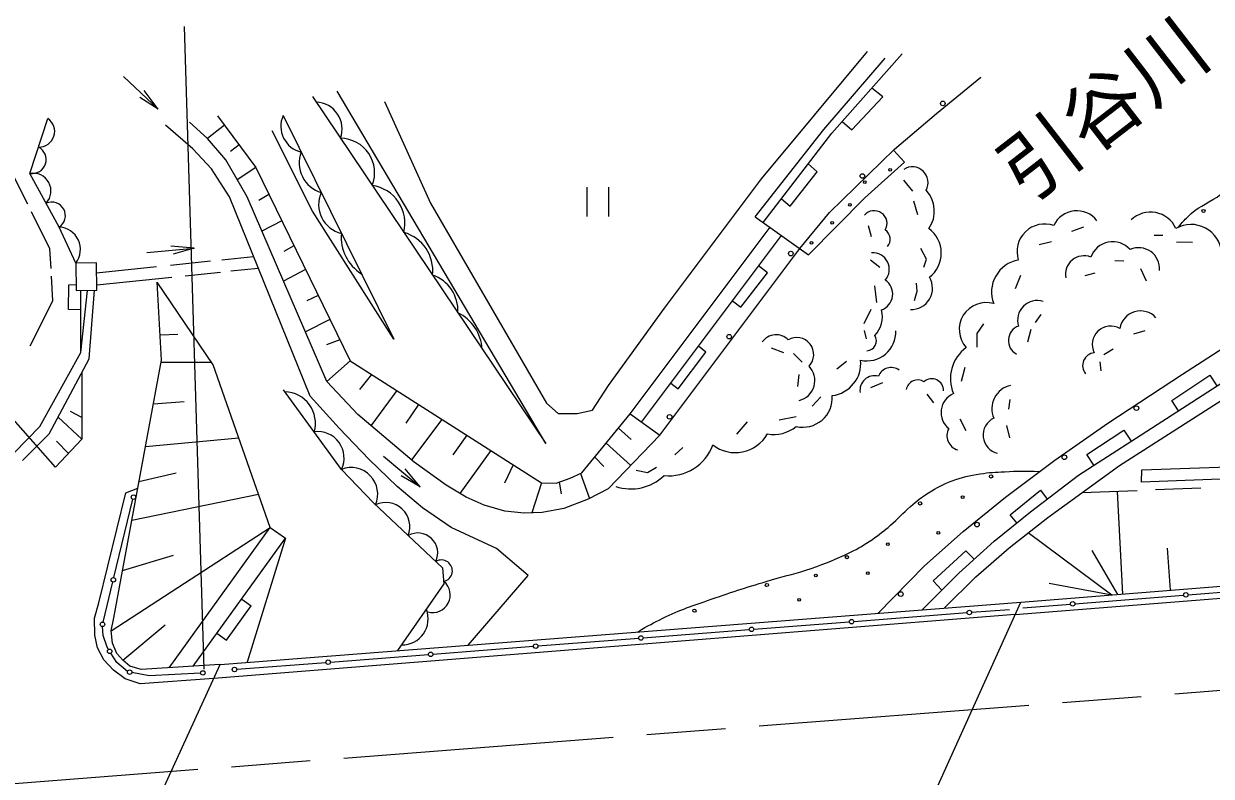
# Model space of a CAD drawing. Units: millimetres, scale not verified. Extents: x 40000 to 680000, y 20000 to 380000.
# Drawn here: x 409633 to 462352, y 285134 to 318564 of the extents above; entities that cross this region are included whole.
import ezdxf
from ezdxf.enums import TextEntityAlignment as Align

# ---------------------------------------------------------------- set-up
doc = ezdxf.new("R2010")
doc.units = ezdxf.units.MM
doc.header["$LTSCALE"] = 1000
doc.linetypes.add('CHAIN', pattern=[18.5, 12, -1.5, 3.5, -1.5])
for name, color, linetype, lineweight in [('M-BGD', 7, 'Continuous', 13), ('M-BMK', 2, 'CHAIN', 13), ('M-STR-STR1', 1, 'Continuous', 25), ('M-TTL-BAND', 7, 'Continuous', 25)]:
    doc.layers.add(name, color=color, linetype=linetype, lineweight=lineweight)
doc.layers.add('M-BMK-HTXT', color=7, linetype='Continuous')
doc.styles.add('ＭＳ ゴシック', font='')
doc.styles.get('ＭＳ ゴシック').set_extended_font_data('MS Gothic')

msp = doc.modelspace()

# ---------------------------------------------------------------- linework, layer by layer
at = {"layer": 'M-BGD', "lineweight": 25}
msp.add_line((416752, 318436), (417631, 289890), dxfattribs=at)
at = {"layer": 'M-BGD'}
for p, q in [((442382, 311676), (447093, 317329)), ((445149, 313867), (447869, 317035)), ((445509, 313708), (448635, 317227)), ((414063, 316218), (415604, 314761)), ((450157, 314579), (452119, 316196)), ((415604, 314761), (414787, 315291)), ((415604, 314761), (414982, 315591)), ((422447, 315335), (432815, 299910)), ((432815, 299910), (423544, 315566)), ((446391, 313844), (447765, 315317)), ((447765, 315317), (447286, 315708)), ((425650, 315115), (427696, 310586)), ((409907, 311913), (410706, 314352)), ((418237, 314479), (419934, 312180)), ((421146, 314481), (426067, 304555)), ((445962, 314218), (446391, 313844)), ((448285, 312988), (450157, 314579)), ((461071, 302992), (479038, 314647)), ((417140, 313005), (415921, 314057)), ((417789, 313470), (416989, 314185)), ((418545, 314061), (417789, 313470)), ((422450, 310233), (420663, 313808)), ((442108, 309991), (445149, 313867)), ((442465, 309735), (445509, 313708)), ((418602, 312516), (417789, 313470)), ((419198, 313177), (418810, 312892)), ((417961, 312122), (417140, 313005)), ((445406, 310184), (448285, 312988)), ((448736, 312418), (448243, 312947)), ((418760, 310881), (417961, 312122)), ((419548, 310869), (418602, 312516)), ((419934, 312180), (419113, 311625)), ((419934, 312180), (424122, 303585)), ((444863, 311980), (444460, 312339)), ((446977, 310834), (448736, 312418)), ((459028, 300162), (478113, 312526)), ((409810, 310542), (409073, 312016)), ((411211, 309529), (409907, 311913)), ((438082, 305928), (442382, 311676)), ((443657, 310466), (444863, 311980)), ((449099, 311131), (448706, 311607)), ((434634, 311303), (434634, 310003)), ((435609, 310003), (435609, 311303)), ((458280, 298946), (477824, 311456)), ((422349, 302017), (418760, 310881)), ((423085, 302674), (419548, 310869)), ((420516, 310984), (420071, 310705)), ((427696, 310586), (432838, 301715)), ((443274, 310792), (443657, 310466)), ((444478, 308295), (446977, 310834)), ((449323, 310079), (449155, 310687)), ((410798, 308567), (409975, 310213)), ((426067, 304555), (422450, 310233)), ((442108, 309991), (444478, 308295)), ((444081, 308579), (445406, 310184)), ((411943, 307933), (411211, 309529)), ((421088, 309812), (420202, 309354)), ((436560, 301229), (442765, 309521)), ((447274, 309100), (447134, 309586)), ((456163, 309347), (456689, 309537)), ((437060, 300866), (443268, 309161)), ((459819, 309172), (460198, 309172)), ((410846, 307685), (410798, 308567)), ((415093, 308397), (417205, 308601)), ((417205, 308601), (416169, 308677)), ((417205, 308601), (416267, 308333)), ((421630, 308700), (421184, 308443)), ((437870, 300280), (444081, 308579)), ((449706, 308102), (449463, 308579)), ((454712, 308759), (455259, 308885)), ((460814, 308878), (461515, 308864)), ((412863, 307946), (411943, 307933)), ((411943, 307933), (411960, 306711)), ((412880, 306724), (412863, 307946)), ((416143, 307843), (417923, 308027)), ((418421, 308079), (419835, 308225)), ((447634, 307731), (447227, 308067)), ((449594, 307756), (449706, 308102)), ((458077, 308051), (458477, 308029)), ((412869, 307504), (415528, 307780)), ((416800, 307372), (418365, 307534)), ((418822, 307581), (420045, 307708)), ((422146, 307640), (421162, 307129)), ((441462, 305978), (442658, 307502)), ((442658, 307502), (442251, 307802)), ((453661, 306803), (453892, 307392)), ((456752, 307378), (457194, 307504)), ((459213, 307693), (459465, 307146)), ((410924, 306254), (410864, 307344)), ((411618, 305870), (411636, 306964)), ((411636, 306964), (411956, 306973)), ((412877, 306966), (416211, 307311)), ((415745, 303614), (415563, 307084)), ((418047, 303408), (415563, 307084)), ((447508, 306175), (447423, 306918)), ((449293, 306686), (449265, 307032)), ((411960, 306711), (412880, 306724)), ((412162, 303963), (412160, 306714)), ((412541, 303675), (412774, 306722)), ((422708, 306486), (422202, 306247)), ((449181, 306275), (449293, 306686)), ((409914, 304256), (410924, 306254)), ((412160, 305861), (411618, 305870)), ((435586, 302486), (438082, 305928)), ((441093, 306255), (441462, 305978)), ((446947, 305249), (447255, 305880)), ((423223, 305430), (422136, 304873)), ((454544, 305296), (454796, 305653)), ((415686, 304741), (416472, 304769)), ((447045, 304562), (446961, 304941)), ((451957, 304805), (452252, 305226)), ((451957, 304195), (451957, 304805)), ((454208, 304433), (454355, 305001)), ((459398, 304925), (458903, 304776)), ((423664, 304525), (423072, 304293)), ((439920, 303969), (439582, 304236)), ((410760, 300352), (412541, 303675)), ((438689, 302351), (439920, 303969)), ((443371, 303949), (442824, 304155)), ((444195, 303535), (443802, 303913)), ((457996, 304112), (457585, 303860)), ((413627, 292171), (415745, 303614)), ((415729, 303526), (417961, 303536)), ((420579, 296181), (418047, 303408)), ((424122, 303585), (423085, 302674)), ((424122, 303585), (432618, 298167)), ((445727, 303230), (446162, 303567)), ((451263, 302681), (451432, 303312)), ((457408, 303542), (457445, 303140)), ((412217, 303070), (412216, 300113)), ((424459, 301202), (423085, 302674)), ((425074, 302979), (424539, 302312)), ((443999, 302455), (444055, 302988)), ((447761, 302607), (447229, 302382)), ((457762, 300819), (461071, 302992)), ((460603, 301832), (462295, 302954)), ((462295, 302954), (462607, 302481)), ((423738, 298768), (421172, 302301)), ((426189, 302267), (425044, 300708)), ((434885, 301393), (435586, 302486)), ((438353, 302594), (438689, 302351)), ((450042, 301719), (449733, 302102)), ((411038, 298860), (408618, 301617)), ((415386, 301677), (416751, 301787)), ((423639, 300601), (422349, 302017)), ((427151, 301654), (426595, 300817)), ((432838, 301715), (433357, 301253)), ((444632, 301572), (445025, 301983)), ((453366, 301447), (453429, 301868)), ((460892, 301370), (460603, 301832)), ((412216, 300113), (411157, 301093)), ((412216, 301068), (411710, 301335)), ((426959, 299091), (424459, 301202)), ((433357, 301253), (434198, 301253)), ((434198, 301253), (434885, 301393)), ((434413, 298615), (436560, 301229)), ((436560, 301229), (437870, 300280)), ((443167, 300965), (443924, 301112)), ((424971, 299199), (423639, 300601)), ((428200, 300985), (426843, 299188)), ((436038, 300594), (436601, 300097)), ((441295, 300334), (441758, 300881)), ((451474, 300473), (451200, 300999)), ((453408, 300164), (453282, 300711)), ((455407, 299179), (457762, 300819)), ((456827, 299430), (458472, 300515)), ((458472, 300515), (458797, 300013)), ((409580, 299164), (410760, 300352)), ((412216, 300113), (411038, 298860)), ((411618, 299477), (411093, 300017)), ((415036, 299787), (419181, 300171)), ((429304, 300281), (428680, 299415)), ((437870, 300280), (435576, 297904)), ((456463, 298508), (459028, 300162)), ((430364, 299605), (428992, 297699)), ((435495, 299933), (436581, 298945)), ((438540, 299408), (438898, 299745)), ((493800, 299450), (459254, 298204)), ((459268, 298751), (493794, 299924)), ((426204, 298007), (424971, 299199)), ((425603, 299353), (427231, 297993)), ((428379, 298063), (426959, 299091)), ((431358, 298970), (430969, 298153)), ((434980, 299306), (435386, 298888)), ((453223, 297528), (455407, 299179)), ((455099, 296633), (458280, 298946)), ((457143, 298947), (456827, 299430)), ((414749, 298233), (416394, 298611)), ((425154, 297282), (423738, 298768)), ((427231, 297993), (426382, 298473)), ((427231, 297993), (426559, 298784)), ((433894, 298377), (434413, 298615)), ((434353, 298588), (434745, 297467)), ((436826, 298725), (437331, 298627)), ((437331, 298627), (437724, 298865)), ((454332, 296882), (456463, 298508)), ((459254, 298204), (459268, 298751)), ((414164, 297730), (414694, 297936)), ((427340, 297054), (426204, 298007)), ((429277, 297530), (428379, 298063)), ((432618, 298167), (432184, 296837)), ((432618, 298167), (433277, 298153)), ((433277, 298153), (433894, 298377)), ((433398, 298197), (433487, 297685)), ((435576, 297904), (434688, 297437)), ((461885, 297926), (459873, 297852)), ((412963, 292843), (414164, 297730)), ((413634, 293960), (414480, 297438)), ((414430, 296508), (420059, 297667)), ((430071, 297175), (429277, 297530)), ((434688, 297437), (433604, 297035)), ((451345, 296014), (453223, 297528)), ((453425, 296745), (454771, 297848)), ((454771, 297848), (455068, 297444)), ((459056, 297821), (456608, 297730)), ((458434, 293225), (458186, 297789)), ((428238, 294380), (425154, 297282)), ((428602, 296185), (427340, 297054)), ((430987, 296913), (430071, 297175)), ((431856, 296829), (430987, 296913)), ((432651, 296848), (431856, 296829)), ((433604, 297035), (432651, 296848)), ((452719, 295578), (454332, 296882)), ((453375, 295287), (455099, 296633)), ((453717, 296385), (453425, 296745)), ((453893, 292861), (497622, 296364)), ((413515, 291601), (420579, 296181)), ((416092, 289955), (420579, 296181)), ((420579, 296181), (421259, 295712)), ((430621, 295259), (428602, 296185)), ((449620, 294485), (451345, 296014)), ((453647, 292315), (497662, 295841)), ((457936, 293185), (454219, 295946)), ((417161, 290026), (421259, 295712)), ((421259, 295712), (419549, 290198)), ((432023, 294054), (430621, 295259)), ((451149, 294162), (452719, 295578)), ((451903, 293997), (453375, 295287)), ((460541, 293394), (460413, 295262)), ((414015, 294270), (416288, 294952)), ((450004, 293817), (451462, 295153)), ((451462, 295153), (451834, 294779)), ((458208, 293207), (457069, 295167)), ((428294, 293679), (428238, 294380)), ((447552, 292369), (449620, 294485)), ((413153, 291981), (413587, 293766)), ((426234, 290716), (428294, 293679)), ((429359, 290958), (432023, 294054)), ((449513, 292521), (451149, 294162)), ((450391, 293402), (450004, 293817)), ((450490, 292597), (451903, 293997)), ((457936, 293185), (455156, 293702)), ((456302, 292801), (461122, 293183)), ((461321, 293199), (466109, 293578)), ((412772, 292162), (412963, 292843)), ((418639, 291176), (419735, 292698)), ((419308, 293005), (419735, 292698)), ((453985, 292617), (456103, 292785)), ((412788, 291401), (412772, 292162)), ((413515, 291601), (413627, 292171)), ((453647, 292315), (418070, 289477)), ((446483, 292012), (451516, 292402)), ((451715, 292418), (453393, 292548)), ((413157, 291389), (413135, 291784)), ((413580, 291049), (413515, 291601)), ((414029, 290292), (415910, 291860)), ((437132, 291286), (441845, 291652)), ((442045, 291667), (446284, 291996)), ((412904, 290845), (412788, 291401)), ((413335, 290865), (413157, 291389)), ((413767, 290582), (413580, 291049)), ((418212, 291484), (418639, 291176)), ((432462, 290923), (436933, 291270)), ((413192, 290302), (412904, 290845)), ((413396, 290769), (413335, 290865)), ((413765, 290192), (413504, 290600)), ((414029, 290292), (413767, 290582)), ((423248, 290208), (427596, 290546)), ((427795, 290561), (432263, 290908)), ((413617, 289845), (413192, 290302)), ((414239, 289790), (413765, 290192)), ((414337, 290030), (414029, 290292)), ((414842, 289871), (414337, 290030)), ((418358, 290105), (414842, 289871)), ((419090, 289885), (423048, 290193)), ((414133, 289461), (413617, 289845)), ((414808, 289241), (414133, 289461)), ((415204, 289594), (414432, 289739)), ((418070, 289477), (414808, 289241)), ((417487, 289719), (415204, 289594))]:
    msp.add_line(p, q, dxfattribs=at)
for centre, radius in [((450435, 315023), 103), ((448098, 312074), 60.5), ((446865, 311799), 103), ((446967, 311523), 60.5), ((446313, 310523), 60.5), ((445528, 309719), 60.5), ((443687, 308354), 103), ((444602, 308826), 60.5), ((440949, 304662), 103), ((459032, 301486), 103), ((438303, 301101), 103), ((455832, 299306), 103), ((414504, 297535), 100), ((451315, 297532), 60.5), ((451953, 296312), 103), ((450235, 295948), 60.5), ((447992, 295443), 60.5), ((447109, 294154), 60.5), ((413610, 293863), 100), ((444795, 294055), 60.5), ((448569, 293227), 103), ((461222, 293191), 100), ((444052, 292976), 60.5), ((456202, 292793), 100), ((446384, 292004), 100), ((451615, 292410), 100), ((413129, 291884), 100), ((441945, 291660), 100), ((432362, 290916), 100), ((437032, 291278), 100), ((413450, 290685), 100), ((427696, 290553), 100), ((418990, 289878), 100), ((423148, 290200), 100), ((414334, 289758), 100), ((417587, 289725), 100)]:
    msp.add_circle(centre, radius, dxfattribs=at)
at = {"layer": 'M-BGD', "lineweight": 25}
for centre in [(462009, 310246), (452578, 298455), (449425, 297254), (446176, 294866), (442625, 293630), (439409, 292489)]:
    msp.add_circle(centre, 71.6, dxfattribs=at)
at = {"layer": 'M-BGD'}
for centre, radius, start, end in [((422574, 313883), 1195, 340.0755, 87.7362), ((410310, 313780), 696, 268.4527, 55.2711), ((422221, 314006), 1175, 156.154, 256.587), ((423676, 311941), 1535, 338.5986, 89.2131), ((410002, 312530), 625, 261.3236, 62.4003), ((423235, 312381), 1374, 159.4698, 253.2712), ((449082, 311511), 697, 330.6082, 123.1682), ((410049, 311131), 794, 317.1201, 100.2424), ((424034, 310527), 1310, 155.7424, 256.9986), ((424852, 309692), 1707, 346.349, 81.4626), ((448714, 310241), 1347, 324.8813, 43.5915), ((410874, 310034), 607, 303.739, 113.6235), ((447392, 309691), 568, 329.4715, 140.1956), ((456383, 309139), 1118, 36.8527, 155.6894), ((459653, 308953), 1244, 24.7233, 133.7452), ((411153, 308537), 994, 322.6365, 86.6462), ((449016, 308375), 1353, 307.3561, 53.7564), ((454958, 308439), 1230, 70.7217, 197.7298), ((461450, 308277), 1370, 4.3051, 119.1405), ((425612, 309063), 1882, 174.2727, 238.4683), ((426041, 307602), 1751, 353.3797, 74.4319), ((447587, 308985), 510, 321.3812, 54.879), ((457977, 307849), 1033, 41.5587, 160.2636), ((459127, 307684), 930, 355.3504, 113.9247), ((447321, 307656), 739, 319.2317, 93.8984), ((454040, 306645), 1442, 100.1203, 200.9279), ((456703, 307427), 828, 68.6701, 190.728), ((427234, 305816), 1675, 356.8446, 70.9671), ((447460, 306554), 749, 289.7171, 55.809), ((449042, 306805), 936, 267.1712, 31.8977), ((446532, 305549), 1218, 316.6762, 14.2549), ((452362, 304978), 1198, 73.9412, 222.1589), ((454628, 305394), 873, 72.7038, 197.2962), ((459211, 304878), 927, 42.5483, 170.6657), ((428069, 303995), 1922, 3.6455, 64.1662), ((443034, 303991), 756, 44.8582, 144.6979), ((447069, 304864), 1276, 257.26, 2.6551), ((454030, 304492), 685, 110.1572, 242.1292), ((457891, 304311), 823, 60.5912, 206.5205), ((443948, 303868), 757, 316.3833, 119.9311), ((447045, 304480), 440, 272.0647, 31.9764), ((452458, 302801), 1689, 125.6312, 203.2596), ((457208, 303380), 566, 95.3079, 219.6992), ((443850, 302713), 904, 283.0247, 44.4549), ((445347, 303479), 1447, 277.094, 5.5863), ((448143, 302679), 612, 54.3689, 158.2848), ((447409, 302273), 654, 75.3778, 187.6435), ((449325, 302220), 520, 58.3406, 169.7741), ((449945, 302271), 523, 358.3486, 131.5165), ((421183, 300817), 1399, 344.0805, 87.8931), ((451278, 301291), 921, 113.8451, 230.7628), ((453666, 301467), 1055, 102.1597, 203.8321), ((444227, 301943), 1302, 256.6876, 4.3907), ((453052, 300291), 828, 115.1388, 257.2016), ((442921, 301901), 1586, 259.9799, 309.4148), ((451279, 300267), 661, 151.9195, 253.8616), ((422687, 299277), 1168, 334.1949, 97.7787), ((441227, 301139), 1628, 232.0696, 330.5503), ((438261, 300570), 2091, 264.4856, 340.0239), ((424168, 297669), 1180, 336.2513, 111.3511), ((436585, 300031), 2134, 251.6958, 313.7185), ((425706, 296228), 1069, 338.0922, 115.3954), ((427127, 295055), 886, 334.502, 118.9857), ((428178, 294260), 483, 282.916, 121.2912), ((427790, 293188), 779, 254.1347, 50.5307), ((426427, 292129), 1160, 269.1341, 21.241)]:
    msp.add_arc(centre, radius, start, end, dxfattribs=at)
for points, knots in [([(460900, 309532), (461068, 309752), (461139, 309818), (461307, 309987), (461741, 310420), (462095, 310529), (462608, 310865), (463249, 311285), (463600, 311535), (464259, 311925), (464886, 312295), (465242, 312494), (465886, 312834), (465978, 312883), (466007, 312899), (466122, 312958)], [0, 0, 0, 0, 1, 1, 1, 2, 2, 2, 3, 3, 3, 4, 4, 4, 5, 5, 5, 5]), ([(436879, 291542), (437393, 291849), (437554, 291931), (438001, 292153), (438807, 292554), (439298, 292693), (440146, 292995), (441184, 293364), (441777, 293540), (442830, 293862), (443516, 294072), (443921, 294124), (444595, 294369), (445275, 294616), (445660, 294753), (446309, 295073), (446714, 295272), (446931, 295407), (447306, 295658), (447636, 295880), (447809, 296023), (448111, 296283), (448472, 296594), (448639, 296808), (449002, 297118), (449302, 297374), (449472, 297518), (449806, 297729), (450192, 297972), (450419, 298099), (450846, 298258), (451314, 298432), (451595, 298476), (452086, 298564), (452508, 298639), (452750, 298637), (453177, 298663), (453788, 298701), (454000, 298690), (454744, 298678)], [0, 0, 0, 0, 1, 1, 1, 2, 2, 2, 3, 3, 3, 4, 4, 4, 5, 5, 5, 6, 6, 6, 7, 7, 7, 8, 8, 8, 9, 9, 9, 10, 10, 10, 11, 11, 11, 12, 12, 12, 13, 13, 13, 13])]:
    msp.add_open_spline(points, degree=3, knots=knots, dxfattribs=at)
at = {"layer": 'M-BMK'}
msp.add_line((368505, 281667), (468867, 289424), dxfattribs=at)
at = {"layer": 'M-STR-STR1'}
for p, q in [((418358, 290105), (453893, 292861)), ((449547, 283227), (453893, 292861)), ((413942, 280484), (418358, 290105))]:
    msp.add_line(p, q, dxfattribs=at)
at = {"layer": 'M-TTL-BAND', "lineweight": 13}
for p, q in [((412162, 303963), (412462, 306718)), ((410346, 300674), (412162, 303963)), ((409201, 299509), (410346, 300674))]:
    msp.add_line(p, q, dxfattribs=at)

# ---------------------------------------------------------------- texts
at = {"layer": 'M-BMK-HTXT', "style": 'ＭＳ ゴシック'}
msp.add_text('引谷川', height=2566, rotation=37.694, dxfattribs=at).set_placement((454642, 309939), align=Align.BOTTOM_LEFT)

doc.saveas('drawing.dxf')
